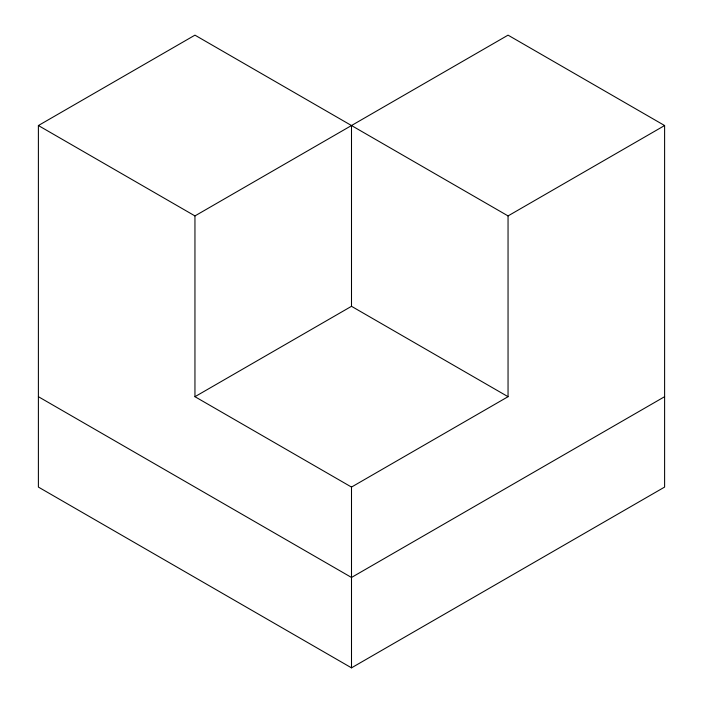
<?xml version="1.0" encoding="UTF-8"?>
<svg xmlns="http://www.w3.org/2000/svg" width="703" height="703" viewBox="0 0 703 703"><rect width="100%" height="100%" fill="white"/><g stroke="black" fill="none" stroke-linecap="round" stroke-linejoin="round"><path stroke-width="1.05" d="M38.393 125.538L194.951 35.15L508.049 215.918L664.607 125.538L664.607 487.082L351.5 667.85L38.393 487.082L38.393 125.538L194.951 215.918L508.049 35.15L664.607 125.538M194.951 215.918L194.951 396.694L351.5 306.306L508.049 396.694L508.049 215.918M194.951 396.694L351.5 487.074L508.049 396.694M664.607 396.694L351.5 577.462L38.393 396.694M351.5 125.538L351.5 306.306M351.5 487.074L351.5 667.85"/></g></svg>
